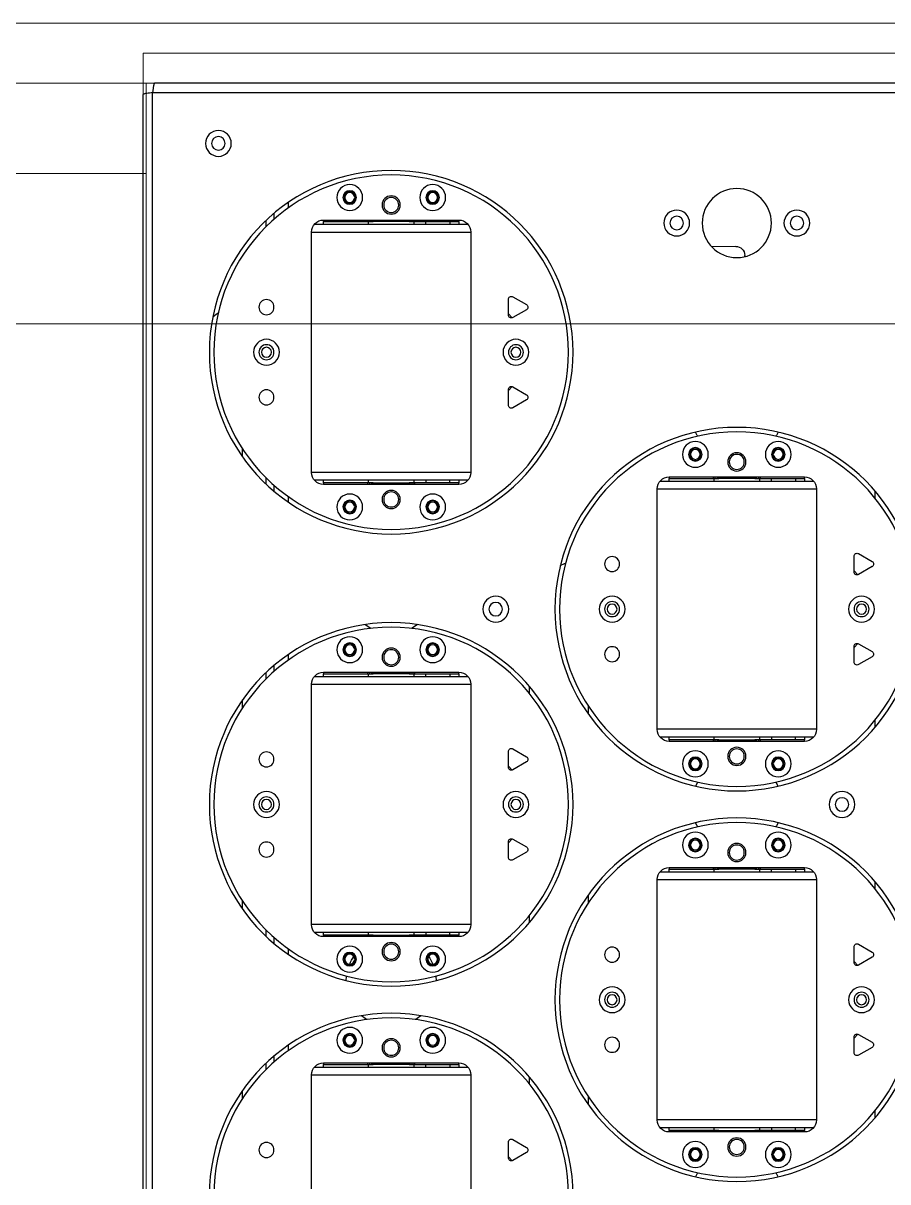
# Model space of a CAD drawing. Header units: millimetres. Extents: x 845401 to 948039, y 511594 to 550263.
# Drawn here: x 911764.2 to 912051.9, y 532206.1 to 532591.8 of the extents above; entities that cross this region are included whole.
import ezdxf

# ---------------------------------------------------------------- set-up
doc = ezdxf.new("R2010")
doc.units = ezdxf.units.MM
doc.layers.add('00', color=7, linetype='Continuous')
doc.layers.add('A-剖-0.10mm.......SECT-L01', color=255, linetype='Continuous', lineweight=18)
doc.layers.add('物流设备', color=7, linetype='Continuous', lineweight=5)

# ---------------------------------------------------------------- blocks, each defined once
blk = doc.blocks.new('1260包胶摆轮')
at = {"color": 7, "linetype": 'Continuous', "lineweight": 25}
for p, q in [((4841951.88, 879143.09), (4841951.88, 877890.51)), ((4841954.98, 879143.7), (4841954.98, 877889.9)), ((4842007.88, 878296.8), (4842007.88, 878216.8)), ((4842060.88, 878216.8), (4842060.88, 878296.8)), ((4842073.38, 878244.05), (4842074.64, 878245.36)), ((4842073.38, 878244.4), (4842073.38, 878239.2)), ((4842079.38, 878242.66), (4842074.88, 878245.26)), ((4842074.88, 878238.33), (4842079.38, 878240.93)), ((4842171.88, 878235.8), (4842126.88, 878235.8)), ((4842126.88, 878235.3), (4842126.88, 878235.8)), ((4842141.63, 878235.3), (4842126.88, 878235.3)), ((4842126.88, 878235.3), (4842126.88, 878234.3)), ((4842141.63, 878235.8), (4842141.63, 878235.3)), ((4842142.22, 878235.3), (4842141.63, 878235.3)), ((4842141.88, 878235.3), (4842141.88, 878234.3)), ((4842142.8, 878235.3), (4842142.22, 878235.3)), ((4842143.38, 878235.3), (4842142.8, 878235.3)), ((4842143.38, 878235.8), (4842143.38, 878235.3)), ((4842143.38, 878235.3), (4842155.38, 878235.3)), ((4842155.38, 878235.3), (4842155.38, 878235.8)), ((4842155.97, 878235.3), (4842155.38, 878235.3)), ((4842156.55, 878235.3), (4842155.97, 878235.3)), ((4842157.13, 878235.3), (4842156.55, 878235.3)), ((4842156.88, 878234.3), (4842156.88, 878235.3)), ((4842157.13, 878235.3), (4842157.13, 878235.8)), ((4842171.88, 878235.3), (4842157.13, 878235.3)), ((4842160.88, 878234.3), (4842160.88, 878235.3)), ((4842168.88, 878235.3), (4842168.88, 878234.3)), ((4842171.88, 878235.8), (4842171.88, 878235.3)), ((4842171.88, 878234.3), (4842171.88, 878235.3)), ((4842122.88, 878231.8), (4842122.88, 878151.8)), ((4842123.76, 878234.3), (4842175.01, 878234.3)), ((4842175.88, 878151.8), (4842175.88, 878231.8)), ((4842195.38, 878231.1), (4842195.38, 878228.75)), ((4841984.88, 878224.69), (4841984.88, 878222.01)), ((4842099.88, 878223.9), (4842099.88, 878226.58)), ((4842080.38, 878219.85), (4842080.38, 878217.5)), ((4841995.39, 878212.52), (4841995.39, 878210.54)), ((4842060.01, 878214.3), (4842008.76, 878214.3)), ((4842011.88, 878214.3), (4842011.88, 878213.3)), ((4842011.88, 878213.3), (4842026.63, 878213.3)), ((4842011.88, 878212.8), (4842011.88, 878213.3)), ((4842011.88, 878212.8), (4842056.88, 878212.8)), ((4842026.63, 878213.3), (4842026.63, 878212.8)), ((4842026.63, 878213.3), (4842027.22, 878213.3)), ((4842026.88, 878214.3), (4842026.88, 878213.3)), ((4842027.22, 878213.3), (4842027.8, 878213.3)), ((4842027.8, 878213.3), (4842028.38, 878213.3)), ((4842040.38, 878213.3), (4842028.38, 878213.3)), ((4842028.38, 878213.3), (4842028.38, 878212.8)), ((4842040.38, 878212.8), (4842040.38, 878213.3)), ((4842040.38, 878213.3), (4842040.97, 878213.3)), ((4842040.97, 878213.3), (4842041.55, 878213.3)), ((4842041.55, 878213.3), (4842042.13, 878213.3)), ((4842041.88, 878213.3), (4842041.88, 878214.3)), ((4842042.13, 878213.3), (4842056.88, 878213.3)), ((4842042.13, 878212.8), (4842042.13, 878213.3)), ((4842045.88, 878214.3), (4842045.88, 878213.3)), ((4842053.88, 878213.3), (4842053.88, 878214.3)), ((4842056.88, 878213.3), (4842056.88, 878214.3)), ((4842056.88, 878213.3), (4842056.88, 878212.8)), ((4842188.38, 878209.4), (4842188.38, 878204.2)), ((4842194.38, 878207.66), (4842189.88, 878210.26)), ((4842189.64, 878203.23), (4842188.38, 878204.54)), ((4842189.88, 878203.33), (4842194.38, 878205.93)), ((4842188.38, 878179.05), (4842189.64, 878180.36)), ((4842188.38, 878179.4), (4842188.38, 878174.2)), ((4842194.38, 878177.66), (4842189.88, 878180.26)), ((4841995.39, 878173.05), (4841995.39, 878171.07)), ((4842189.88, 878173.33), (4842194.38, 878175.93)), ((4842008.76, 878169.3), (4842060.01, 878169.3)), ((4842056.88, 878170.8), (4842011.88, 878170.8)), ((4842011.88, 878170.3), (4842011.88, 878170.8)), ((4842026.63, 878170.3), (4842011.88, 878170.3)), ((4842011.88, 878170.3), (4842011.88, 878169.3)), ((4842026.63, 878170.8), (4842026.63, 878170.3)), ((4842027.22, 878170.3), (4842026.63, 878170.3)), ((4842026.88, 878170.3), (4842026.88, 878169.3)), ((4842027.8, 878170.3), (4842027.22, 878170.3)), ((4842028.38, 878170.3), (4842027.8, 878170.3)), ((4842028.38, 878170.8), (4842028.38, 878170.3)), ((4842028.38, 878170.3), (4842040.38, 878170.3)), ((4842040.38, 878170.3), (4842040.38, 878170.8)), ((4842040.97, 878170.3), (4842040.38, 878170.3)), ((4842041.55, 878170.3), (4842040.97, 878170.3)), ((4842042.13, 878170.3), (4842041.55, 878170.3)), ((4842041.88, 878169.3), (4842041.88, 878170.3)), ((4842042.13, 878170.3), (4842042.13, 878170.8)), ((4842056.88, 878170.3), (4842042.13, 878170.3)), ((4842045.88, 878169.3), (4842045.88, 878170.3)), ((4842053.88, 878170.3), (4842053.88, 878169.3)), ((4842056.88, 878170.8), (4842056.88, 878170.3)), ((4842056.88, 878169.3), (4842056.88, 878170.3)), ((4842007.88, 878166.8), (4842007.88, 878086.8)), ((4842060.88, 878086.8), (4842060.88, 878166.8)), ((4842080.38, 878166.09), (4842080.38, 878163.74)), ((4841984.88, 878161.58), (4841984.88, 878158.9)), ((4842099.88, 878157.01), (4842099.88, 878159.69)), ((4842195.38, 878154.85), (4842195.38, 878152.5)), ((4842175.01, 878149.3), (4842123.76, 878149.3)), ((4842126.88, 878149.3), (4842126.88, 878148.3)), ((4842126.88, 878147.8), (4842126.88, 878148.3)), ((4842126.88, 878148.3), (4842141.63, 878148.3)), ((4842126.88, 878147.8), (4842171.88, 878147.8)), ((4842141.63, 878148.3), (4842141.63, 878147.8)), ((4842141.63, 878148.3), (4842142.22, 878148.3)), ((4842141.88, 878149.3), (4842141.88, 878148.3)), ((4842142.22, 878148.3), (4842142.8, 878148.3)), ((4842142.8, 878148.3), (4842143.38, 878148.3)), ((4842155.38, 878148.3), (4842143.38, 878148.3)), ((4842143.38, 878148.3), (4842143.38, 878147.8)), ((4842155.38, 878147.8), (4842155.38, 878148.3)), ((4842155.38, 878148.3), (4842155.97, 878148.3)), ((4842155.97, 878148.3), (4842156.55, 878148.3)), ((4842156.55, 878148.3), (4842157.13, 878148.3)), ((4842156.88, 878148.3), (4842156.88, 878149.3)), ((4842157.13, 878147.8), (4842157.13, 878148.3)), ((4842157.13, 878148.3), (4842171.88, 878148.3)), ((4842160.88, 878149.3), (4842160.88, 878148.3)), ((4842168.88, 878148.3), (4842168.88, 878149.3)), ((4842171.88, 878148.3), (4842171.88, 878149.3)), ((4842171.88, 878148.3), (4842171.88, 878147.8)), ((4842073.38, 878144.4), (4842073.38, 878139.2)), ((4842079.38, 878142.66), (4842074.88, 878145.26)), ((4842074.64, 878138.23), (4842073.38, 878139.54)), ((4842074.88, 878138.33), (4842079.38, 878140.93)), ((4842073.38, 878114.05), (4842074.64, 878115.36)), ((4842079.38, 878112.66), (4842074.88, 878115.26)), ((4842073.38, 878114.4), (4842073.38, 878109.2)), ((4842074.88, 878108.33), (4842079.38, 878110.93)), ((4842123.76, 878104.3), (4842175.01, 878104.3)), ((4842171.88, 878105.8), (4842126.88, 878105.8)), ((4842126.88, 878105.3), (4842126.88, 878105.8)), ((4842141.63, 878105.3), (4842126.88, 878105.3)), ((4842126.88, 878105.3), (4842126.88, 878104.3)), ((4842141.63, 878105.8), (4842141.63, 878105.3)), ((4842142.22, 878105.3), (4842141.63, 878105.3)), ((4842141.88, 878105.3), (4842141.88, 878104.3)), ((4842142.8, 878105.3), (4842142.22, 878105.3)), ((4842143.38, 878105.3), (4842142.8, 878105.3)), ((4842143.38, 878105.8), (4842143.38, 878105.3)), ((4842143.38, 878105.3), (4842155.38, 878105.3)), ((4842155.38, 878105.3), (4842155.38, 878105.8)), ((4842155.97, 878105.3), (4842155.38, 878105.3)), ((4842156.55, 878105.3), (4842155.97, 878105.3)), ((4842157.13, 878105.3), (4842156.55, 878105.3)), ((4842156.88, 878104.3), (4842156.88, 878105.3)), ((4842157.13, 878105.3), (4842157.13, 878105.8)), ((4842171.88, 878105.3), (4842157.13, 878105.3)), ((4842160.88, 878104.3), (4842160.88, 878105.3)), ((4842168.88, 878105.3), (4842168.88, 878104.3)), ((4842171.88, 878105.8), (4842171.88, 878105.3)), ((4842171.88, 878104.3), (4842171.88, 878105.3)), ((4842122.88, 878101.8), (4842122.88, 878021.8)), ((4842175.88, 878021.8), (4842175.88, 878101.8)), ((4842195.38, 878101.1), (4842195.38, 878098.75)), ((4842099.88, 878093.9), (4842099.88, 878096.58)), ((4841984.88, 878094.69), (4841984.88, 878092.01)), ((4842080.38, 878089.85), (4842080.38, 878087.5)), ((4842060.01, 878084.3), (4842008.76, 878084.3)), ((4842011.88, 878084.3), (4842011.88, 878083.3)), ((4842026.88, 878084.3), (4842026.88, 878083.3)), ((4842041.88, 878083.3), (4842041.88, 878084.3)), ((4842045.88, 878084.3), (4842045.88, 878083.3)), ((4842053.88, 878083.3), (4842053.88, 878084.3)), ((4842056.88, 878083.3), (4842056.88, 878084.3)), ((4841995.39, 878082.52), (4841995.39, 878080.54)), ((4842011.88, 878083.3), (4842026.63, 878083.3)), ((4842011.88, 878082.8), (4842011.88, 878083.3)), ((4842011.88, 878082.8), (4842056.88, 878082.8)), ((4842026.63, 878083.3), (4842026.63, 878082.8)), ((4842026.63, 878083.3), (4842027.22, 878083.3)), ((4842027.22, 878083.3), (4842027.8, 878083.3)), ((4842027.8, 878083.3), (4842028.38, 878083.3)), ((4842040.38, 878083.3), (4842028.38, 878083.3)), ((4842028.38, 878083.3), (4842028.38, 878082.8)), ((4842040.38, 878082.8), (4842040.38, 878083.3)), ((4842040.38, 878083.3), (4842040.97, 878083.3)), ((4842040.97, 878083.3), (4842041.55, 878083.3)), ((4842041.55, 878083.3), (4842042.13, 878083.3)), ((4842042.13, 878082.8), (4842042.13, 878083.3)), ((4842042.13, 878083.3), (4842056.88, 878083.3)), ((4842056.88, 878083.3), (4842056.88, 878082.8)), ((4842194.38, 878077.66), (4842189.88, 878080.26)), ((4842188.38, 878079.4), (4842188.38, 878074.2)), ((4842189.64, 878073.23), (4842188.38, 878074.54)), ((4842189.88, 878073.33), (4842194.38, 878075.93)), ((4842188.38, 878049.05), (4842189.64, 878050.36)), ((4842194.38, 878047.66), (4842189.88, 878050.26)), ((4842188.38, 878049.4), (4842188.38, 878044.2)), ((4842189.88, 878043.33), (4842194.38, 878045.93)), ((4841995.39, 878022.55), (4841995.39, 878020.57)), ((4842195.38, 878024.85), (4842195.38, 878022.5)), ((4842008.76, 878018.8), (4842060.01, 878018.8)), ((4842056.88, 878020.3), (4842011.88, 878020.3)), ((4842011.88, 878019.8), (4842011.88, 878020.3)), ((4842026.63, 878019.8), (4842011.88, 878019.8)), ((4842011.88, 878019.8), (4842011.88, 878018.8)), ((4842026.63, 878020.3), (4842026.63, 878019.8)), ((4842027.22, 878019.8), (4842026.63, 878019.8)), ((4842026.88, 878019.8), (4842026.88, 878018.8)), ((4842027.8, 878019.8), (4842027.22, 878019.8)), ((4842028.38, 878019.8), (4842027.8, 878019.8)), ((4842028.38, 878020.3), (4842028.38, 878019.8)), ((4842028.38, 878019.8), (4842040.38, 878019.8)), ((4842040.38, 878019.8), (4842040.38, 878020.3)), ((4842040.97, 878019.8), (4842040.38, 878019.8)), ((4842041.55, 878019.8), (4842040.97, 878019.8)), ((4842042.13, 878019.8), (4842041.55, 878019.8)), ((4842041.88, 878018.8), (4842041.88, 878019.8)), ((4842042.13, 878019.8), (4842042.13, 878020.3)), ((4842056.88, 878019.8), (4842042.13, 878019.8)), ((4842045.88, 878018.8), (4842045.88, 878019.8)), ((4842053.88, 878019.8), (4842053.88, 878018.8)), ((4842056.88, 878020.3), (4842056.88, 878019.8)), ((4842056.88, 878018.8), (4842056.88, 878019.8)), ((4842175.01, 878019.3), (4842123.76, 878019.3)), ((4842126.88, 878019.3), (4842126.88, 878018.3)), ((4842141.88, 878019.3), (4842141.88, 878018.3)), ((4842156.88, 878018.3), (4842156.88, 878019.3)), ((4842160.88, 878019.3), (4842160.88, 878018.3)), ((4842168.88, 878018.3), (4842168.88, 878019.3)), ((4842171.88, 878018.3), (4842171.88, 878019.3)), ((4842007.88, 878016.3), (4842007.88, 877936.3)), ((4842060.88, 877936.3), (4842060.88, 878016.3)), ((4842126.88, 878018.3), (4842141.63, 878018.3)), ((4842126.88, 878017.8), (4842126.88, 878018.3)), ((4842126.88, 878017.8), (4842171.88, 878017.8)), ((4842141.63, 878018.3), (4842141.63, 878017.8)), ((4842141.63, 878018.3), (4842142.22, 878018.3)), ((4842142.22, 878018.3), (4842142.8, 878018.3)), ((4842142.8, 878018.3), (4842143.38, 878018.3)), ((4842155.38, 878018.3), (4842143.38, 878018.3)), ((4842143.38, 878018.3), (4842143.38, 878017.8)), ((4842155.38, 878017.8), (4842155.38, 878018.3)), ((4842155.38, 878018.3), (4842155.97, 878018.3)), ((4842155.97, 878018.3), (4842156.55, 878018.3)), ((4842156.55, 878018.3), (4842157.13, 878018.3)), ((4842157.13, 878018.3), (4842171.88, 878018.3)), ((4842157.13, 878017.8), (4842157.13, 878018.3)), ((4842171.88, 878018.3), (4842171.88, 878017.8)), ((4841984.88, 878011.08), (4841984.88, 878008.4)), ((4842073.38, 877993.9), (4842073.38, 877988.7)), ((4842079.38, 877992.16), (4842074.88, 877994.76)), ((4842074.64, 877987.73), (4842073.38, 877989.04)), ((4842074.88, 877987.83), (4842079.38, 877990.43)), ((4842073.38, 877963.55), (4842074.64, 877964.86)), ((4842079.38, 877962.16), (4842074.88, 877964.76)), ((4842073.38, 877963.9), (4842073.38, 877958.7)), ((4842074.88, 877957.83), (4842079.38, 877960.43)), ((4842152.07, 877944.48), (4842152.06, 877944.05)), ((4842149.02, 877941.09), (4842141.02, 877941.2)), ((4842060.01, 877933.8), (4842008.76, 877933.8)), ((4842011.88, 877933.8), (4842011.88, 877932.8)), ((4842026.88, 877933.8), (4842026.88, 877932.8)), ((4842041.88, 877932.8), (4842041.88, 877933.8)), ((4842045.88, 877933.8), (4842045.88, 877932.8)), ((4842053.88, 877932.8), (4842053.88, 877933.8)), ((4842056.88, 877932.8), (4842056.88, 877933.8)), ((4841995.39, 877932.02), (4841995.39, 877930.04)), ((4842011.88, 877932.3), (4842011.88, 877932.8)), ((4842011.88, 877932.8), (4842026.63, 877932.8)), ((4842011.88, 877932.3), (4842056.88, 877932.3)), ((4842026.63, 877932.8), (4842026.63, 877932.3)), ((4842026.63, 877932.8), (4842027.22, 877932.8)), ((4842027.22, 877932.8), (4842027.8, 877932.8)), ((4842027.8, 877932.8), (4842028.38, 877932.8)), ((4842040.38, 877932.8), (4842028.38, 877932.8)), ((4842028.38, 877932.8), (4842028.38, 877932.3)), ((4842040.38, 877932.3), (4842040.38, 877932.8)), ((4842040.38, 877932.8), (4842040.97, 877932.8)), ((4842040.97, 877932.8), (4842041.55, 877932.8)), ((4842041.55, 877932.8), (4842042.13, 877932.8)), ((4842042.13, 877932.8), (4842056.88, 877932.8)), ((4842042.13, 877932.3), (4842042.13, 877932.8)), ((4842056.88, 877932.8), (4842056.88, 877932.3)), ((4841954.98, 877889.9), (4843148.78, 877889.9)), ((4843148.18, 877886.8), (4841955.59, 877886.8))]:
    blk.add_line(p, q, dxfattribs=at)
at = {"color": 8, "linetype": 'Continuous', "lineweight": 25}
for p, q in [((4842142.22, 878235.8), (4842142.22, 878235.3)), ((4842142.8, 878235.3), (4842142.8, 878235.8)), ((4842155.97, 878235.8), (4842155.97, 878235.3)), ((4842156.55, 878235.3), (4842156.55, 878235.8)), ((4842175.88, 878231.8), (4842122.88, 878231.8)), ((4842007.88, 878216.8), (4842060.88, 878216.8)), ((4841992.65, 878213), (4841992.65, 878215.09)), ((4842027.22, 878213.3), (4842027.22, 878212.8)), ((4842027.8, 878212.8), (4842027.8, 878213.3)), ((4842040.97, 878213.3), (4842040.97, 878212.8)), ((4842041.55, 878212.8), (4842041.55, 878213.3)), ((4842000.12, 878206.93), (4842000.12, 878208.76)), ((4842000.12, 878174.83), (4842000.12, 878176.66)), ((4841992.65, 878168.5), (4841992.65, 878170.6)), ((4842027.22, 878170.8), (4842027.22, 878170.3)), ((4842027.8, 878170.3), (4842027.8, 878170.8)), ((4842040.97, 878170.8), (4842040.97, 878170.3)), ((4842041.55, 878170.3), (4842041.55, 878170.8)), ((4842060.88, 878166.8), (4842007.88, 878166.8)), ((4842122.88, 878151.8), (4842175.88, 878151.8)), ((4842142.22, 878148.3), (4842142.22, 878147.8)), ((4842142.8, 878147.8), (4842142.8, 878148.3)), ((4842155.97, 878148.3), (4842155.97, 878147.8)), ((4842156.55, 878147.8), (4842156.55, 878148.3)), ((4842142.22, 878105.8), (4842142.22, 878105.3)), ((4842142.8, 878105.3), (4842142.8, 878105.8)), ((4842155.97, 878105.8), (4842155.97, 878105.3)), ((4842156.55, 878105.3), (4842156.55, 878105.8)), ((4842175.88, 878101.8), (4842122.88, 878101.8)), ((4841992.65, 878083), (4841992.65, 878085.09)), ((4842007.88, 878086.8), (4842060.88, 878086.8)), ((4842027.22, 878083.3), (4842027.22, 878082.8)), ((4842027.8, 878082.8), (4842027.8, 878083.3)), ((4842040.97, 878083.3), (4842040.97, 878082.8)), ((4842041.55, 878082.8), (4842041.55, 878083.3)), ((4842000.12, 878076.93), (4842000.12, 878078.76)), ((4842000.12, 878024.33), (4842000.12, 878026.16)), ((4841992.65, 878018), (4841992.65, 878020.1)), ((4842027.22, 878020.3), (4842027.22, 878019.8)), ((4842027.8, 878019.8), (4842027.8, 878020.3)), ((4842040.97, 878020.3), (4842040.97, 878019.8)), ((4842041.55, 878019.8), (4842041.55, 878020.3)), ((4842122.88, 878021.8), (4842175.88, 878021.8)), ((4842060.88, 878016.3), (4842007.88, 878016.3)), ((4842142.22, 878018.3), (4842142.22, 878017.8)), ((4842142.8, 878017.8), (4842142.8, 878018.3)), ((4842155.97, 878018.3), (4842155.97, 878017.8)), ((4842156.55, 878017.8), (4842156.55, 878018.3)), ((4841992.65, 877932.5), (4841992.65, 877934.59)), ((4842007.88, 877936.3), (4842060.88, 877936.3)), ((4842027.22, 877932.8), (4842027.22, 877932.3)), ((4842027.8, 877932.3), (4842027.8, 877932.8)), ((4842040.97, 877932.8), (4842040.97, 877932.3)), ((4842041.55, 877932.3), (4842041.55, 877932.8)), ((4842000.12, 877926.43), (4842000.12, 877928.26))]:
    blk.add_line(p, q, dxfattribs=at)
at = {"color": 7, "linetype": 'Continuous', "lineweight": 25, "flags": 128}
for points in [[(4842135.67, 878250.72), (4842135.7, 878250.66), (4842136.37, 878249.34)], [(4842162.4, 878249.34), (4842163.07, 878250.66), (4842163.1, 878250.72)], [(4842026.2, 878198.37), (4842025.75, 878198.07), (4842024.53, 878197.11)], [(4842044.24, 878197.11), (4842043.01, 878198.07), (4842042.57, 878198.37)], [(4842019.39, 878185.41), (4842019.48, 878184.08), (4842019.51, 878183.89)], [(4842049.26, 878183.89), (4842049.28, 878184.08), (4842049.38, 878185.41)], [(4842136.37, 878134.25), (4842136.21, 878133.96), (4842135.67, 878132.87)], [(4842163.1, 878132.87), (4842162.56, 878133.96), (4842162.4, 878134.25)], [(4842135.67, 878120.72), (4842135.7, 878120.66), (4842136.37, 878119.34)], [(4842162.4, 878119.34), (4842163.07, 878120.66), (4842163.1, 878120.72)], [(4842027.62, 878068.19), (4842025.75, 878067.07), (4842025.58, 878066.94)], [(4842043.19, 878066.94), (4842043.01, 878067.07), (4842041.15, 878068.19)], [(4842090.64, 878047.33), (4842092.08, 878046.61), (4842092.41, 878046.45)], [(4842136.37, 878004.25), (4842136.21, 878003.96), (4842135.67, 878002.87)], [(4842163.1, 878002.87), (4842162.56, 878003.96), (4842162.4, 878004.25)], [(4841976.84, 877963.29), (4841976.18, 877963.72), (4841975.03, 877964.57)]]:
    blk.add_lwpolyline(points, dxfattribs=at)
at = {"color": 7, "linetype": 'Continuous', "lineweight": 25}
for centre, radius in [((4842034.38, 878256.8), 60.5), ((4842034.38, 878256.8), 59), ((4842149.38, 878191.8), 60.5), ((4842149.38, 878191.8), 59), ((4842135.58, 878243.3), 4.3), ((4842163.18, 878243.3), 4.3), ((4841992.88, 878241.8), 2.5), ((4842135.58, 878243.3), 2.25), ((4842135.58, 878243.3), 2.03), ((4842135.58, 878243.3), 1.65), ((4842149.38, 878240.8), 3.03), ((4842149.38, 878240.8), 2.5), ((4842163.18, 878243.3), 2.25), ((4842163.18, 878243.3), 2.03), ((4842163.18, 878243.3), 1.65), ((4842020.58, 878205.3), 4.3), ((4842020.58, 878205.3), 2.25), ((4842034.38, 878207.8), 3.03), ((4842034.38, 878207.8), 2.5), ((4842048.18, 878205.3), 4.3), ((4842048.18, 878205.3), 2.25), ((4842107.88, 878206.8), 2.5), ((4842020.58, 878205.3), 2.03), ((4842020.58, 878205.3), 1.65), ((4842048.18, 878205.3), 2.03), ((4842048.18, 878205.3), 1.65), ((4842107.88, 878191.8), 4.3), ((4842190.88, 878191.8), 4.3), ((4842107.88, 878191.8), 2.5), ((4842107.88, 878191.8), 1.65), ((4842190.88, 878191.8), 2.5), ((4842190.88, 878191.8), 1.65), ((4842034.38, 878126.8), 60.5), ((4842034.38, 878126.8), 59), ((4842020.58, 878178.3), 4.3), ((4842020.58, 878178.3), 2.25), ((4842048.18, 878178.3), 4.3), ((4842048.18, 878178.3), 2.25), ((4842020.58, 878178.3), 2.03), ((4842020.58, 878178.3), 1.65), ((4842034.38, 878175.8), 3.03), ((4842034.38, 878175.8), 2.5), ((4842048.18, 878178.3), 2.03), ((4842048.18, 878178.3), 1.65), ((4842107.88, 878176.8), 2.5), ((4842149.38, 878142.8), 3.03), ((4841992.88, 878141.8), 2.5), ((4842135.58, 878140.3), 4.3), ((4842135.58, 878140.3), 2.25), ((4842135.58, 878140.3), 2.03), ((4842149.38, 878142.8), 2.5), ((4842163.18, 878140.3), 4.3), ((4842163.18, 878140.3), 2.25), ((4842163.18, 878140.3), 2.03), ((4842135.58, 878140.3), 1.65), ((4842163.18, 878140.3), 1.65), ((4841992.88, 878126.8), 4.3), ((4842075.88, 878126.8), 4.3), ((4842184.38, 878126.8), 4.3), ((4841992.88, 878126.8), 2.5), ((4841992.88, 878126.8), 1.65), ((4842075.88, 878126.8), 2.5), ((4842075.88, 878126.8), 1.65), ((4842184.38, 878126.8), 2.25), ((4842149.38, 878061.8), 60.5), ((4842149.38, 878061.8), 59), ((4842135.58, 878113.3), 4.3), ((4842135.58, 878113.3), 2.25), ((4842135.58, 878113.3), 2.03), ((4842163.18, 878113.3), 4.3), ((4842163.18, 878113.3), 2.25), ((4842163.18, 878113.3), 2.03), ((4841992.88, 878111.8), 2.5), ((4842135.58, 878113.3), 1.65), ((4842149.38, 878110.8), 3.02), ((4842149.38, 878110.8), 2.5), ((4842163.18, 878113.3), 1.65), ((4842034.38, 878077.8), 3.03), ((4842034.38, 878077.8), 2.5), ((4842020.58, 878075.3), 4.3), ((4842020.58, 878075.3), 2.25), ((4842020.58, 878075.3), 2.03), ((4842020.58, 878075.3), 1.65), ((4842048.18, 878075.3), 4.3), ((4842048.18, 878075.3), 2.25), ((4842048.18, 878075.3), 2.03), ((4842048.18, 878075.3), 1.65), ((4842107.88, 878076.8), 2.5), ((4842069.17, 878061.8), 4.3), ((4842107.88, 878061.8), 4.3), ((4842190.88, 878061.8), 4.3), ((4842069.17, 878061.8), 2.25), ((4842107.88, 878061.8), 2.5), ((4842107.88, 878061.8), 1.65), ((4842190.88, 878061.8), 2.5), ((4842190.88, 878061.8), 1.65), ((4842107.88, 878046.8), 2.5), ((4842034.38, 877976.3), 60.5), ((4842034.38, 877976.3), 59), ((4842020.58, 878027.8), 4.3), ((4842048.18, 878027.8), 4.3), ((4842020.58, 878027.8), 2.25), ((4842020.58, 878027.8), 2.03), ((4842020.58, 878027.8), 1.65), ((4842034.38, 878025.3), 3.03), ((4842034.38, 878025.3), 2.5), ((4842048.18, 878027.8), 2.25), ((4842048.18, 878027.8), 2.03), ((4842048.18, 878027.8), 1.65), ((4842149.38, 878012.8), 3.03), ((4842149.38, 878012.8), 2.5), ((4842135.58, 878010.3), 4.3), ((4842135.58, 878010.3), 2.25), ((4842135.58, 878010.3), 2.03), ((4842135.58, 878010.3), 1.65), ((4842163.18, 878010.3), 4.3), ((4842163.18, 878010.3), 2.25), ((4842163.18, 878010.3), 2.03), ((4842163.18, 878010.3), 1.65), ((4841992.88, 877991.3), 2.5), ((4841992.88, 877976.3), 4.3), ((4842075.88, 877976.3), 4.3), ((4841992.88, 877976.3), 2.5), ((4841992.88, 877976.3), 1.65), ((4842075.88, 877976.3), 2.5), ((4842075.88, 877976.3), 1.65), ((4841992.88, 877961.3), 2.5), ((4842149.38, 877933.3), 11.5), ((4842129.38, 877933.3), 4.3), ((4842169.38, 877933.3), 4.3), ((4842129.38, 877933.3), 2.25), ((4842169.38, 877933.3), 2.25), ((4842034.38, 877927.3), 3.03), ((4842020.58, 877924.8), 4.3), ((4842020.58, 877924.8), 2.25), ((4842020.58, 877924.8), 2.03), ((4842020.58, 877924.8), 1.65), ((4842034.38, 877927.3), 2.5), ((4842048.18, 877924.8), 4.3), ((4842048.18, 877924.8), 2.25), ((4842048.18, 877924.8), 2.03), ((4842048.18, 877924.8), 1.65), ((4841976.88, 877906.8), 4.3), ((4841976.88, 877906.8), 2.25)]:
    blk.add_circle(centre, radius, dxfattribs=at)
for centre, radius, start, end in [((4842074.38, 878244.4), 1, 60, 180), ((4842078.88, 878241.8), 1, 300, 60), ((4842074.38, 878239.2), 1, 180, 300), ((4842126.88, 878231.8), 4, 90, 180), ((4842171.88, 878231.8), 4, 0, 90), ((4842011.88, 878216.8), 4, 180, 270), ((4842056.88, 878216.8), 4, 270, 0), ((4842189.38, 878209.4), 1, 60, 180), ((4842193.88, 878206.8), 1, 300, 60), ((4842189.38, 878204.2), 1, 180, 300), ((4842034.38, 878185.8), 15, 202.9547, 214.0909), ((4842034.38, 878185.8), 15, 325.9078, 337.0453), ((4842189.38, 878179.4), 1, 60, 180), ((4842193.88, 878176.8), 1, 300, 60), ((4842189.38, 878174.2), 1, 180, 300), ((4842011.88, 878166.8), 4, 90, 180), ((4842056.88, 878166.8), 4, 0, 90), ((4842126.88, 878151.8), 4, 180, 270), ((4842171.88, 878151.8), 4, 270, 0), ((4842074.38, 878144.4), 1, 60, 180), ((4842078.88, 878141.8), 1, 300, 60), ((4842074.38, 878139.2), 1, 180, 300), ((4842074.38, 878114.4), 1, 60, 180), ((4842078.88, 878111.8), 1, 300, 60), ((4842074.38, 878109.2), 1, 180, 300), ((4842126.88, 878101.8), 4, 90, 180), ((4842171.88, 878101.8), 4, 0, 90), ((4842011.88, 878086.8), 4, 180, 270), ((4842056.88, 878086.8), 4, 270, 0), ((4842189.38, 878079.4), 1, 60, 180), ((4842193.88, 878076.8), 1, 300, 60), ((4842189.38, 878074.2), 1, 180, 300), ((4842189.38, 878049.4), 1, 60, 180), ((4842193.88, 878046.8), 1, 300, 60), ((4842189.38, 878044.2), 1, 180, 300), ((4842011.88, 878016.3), 4, 90, 180), ((4842056.88, 878016.3), 4, 0, 90), ((4842126.88, 878021.8), 4, 180, 270), ((4842171.88, 878021.8), 4, 270, 0), ((4842074.38, 877993.9), 1, 60, 180), ((4842078.88, 877991.3), 1, 300, 60), ((4842074.38, 877988.7), 1, 180, 300), ((4842074.38, 877963.9), 1, 60, 180), ((4842078.88, 877961.3), 1, 300, 60), ((4842074.38, 877958.7), 1, 180, 300), ((4842149.06, 877944.09), 3, 269.2217, 359.2217), ((4842011.88, 877936.3), 4, 180, 270), ((4842056.88, 877936.3), 4, 270, 0)]:
    blk.add_arc(centre, radius, start, end, dxfattribs=at)
for points, knots in [([(4841954.98, 877889.9), (4841954.63, 877889.94), (4841953.93, 877890.03), (4841953, 877890.16), (4841952.29, 877890.29), (4841951.93, 877890.41), (4841951.9, 877890.48), (4841951.88, 877890.51)], [0, 0, 0, 0, 0.216378, 0.432755, 0.64912, 0.865484, 1, 1, 1, 1]), ([(4841955.59, 877886.8), (4841955.58, 877886.8), (4841955.56, 877886.8), (4841955.53, 877886.84), (4841955.49, 877886.89), (4841955.46, 877886.97), (4841955.43, 877887.07), (4841955.39, 877887.19), (4841955.36, 877887.33), (4841955.33, 877887.48), (4841955.28, 877887.72), (4841955.24, 877887.98), (4841955.2, 877888.27), (4841955.15, 877888.58), (4841955.11, 877888.91), (4841955.07, 877889.21), (4841955.04, 877889.46), (4841955.01, 877889.68), (4841954.99, 877889.84), (4841954.98, 877889.9)], [0, 0, 0, 0, 0.0531663, 0.1067019, 0.1614018, 0.2165041, 0.2696704, 0.3232059, 0.3779058, 0.4330081, 0.4861713, 0.5943038, 0.6494026, 0.7025657, 0.8106983, 0.865797, 0.8991244, 0.9662129, 1, 1, 1, 1])]:
    blk.add_open_spline(points, degree=3, knots=knots, dxfattribs=at)
blk = doc.blocks.new('小盘摆轮加过渡板')
at = {"layer": 'A-剖-0.10mm.......SECT-L01', "color": 4}
for points in [[(735451.26, 342660.57), (734251.26, 342660.57), (734251.26, 341382.62), (735451.26, 341382.62)], [(735451.26, 342650.57), (734251.26, 342650.57), (734251.26, 341390.57), (735451.26, 341390.57)]]:
    blk.add_lwpolyline(points, close=True, dxfattribs=at)
at = {"layer": 'A-剖-0.10mm.......SECT-L01', "color": 1, "xscale": -1, "rotation": 180}
blk.add_blockref('1260包胶摆轮', (-4107700.62, 1220537.36), dxfattribs=at)
blk = doc.blocks.new('*U100573')
at = {"color": 1}
blk.add_lwpolyline([(0, -630), (2300, -630), (2300, 630), (0, 630)], close=True, dxfattribs=at)
at = {"color": 4}
blk.add_lwpolyline([(0, -600), (2300, -600), (2300, 600), (0, 600)], close=True, dxfattribs=at)
for tag, p in [('设备编号', (485.24, 55.29)), ('设备高度', (489.75, -155.56))]:
    blk.add_attdef(tag, p, '', height=100)
at = {"flags": 1}
blk.add_attdef('设备类型', (12864.65, -37.08), '', height=100, dxfattribs=at)
blk = doc.blocks.new('C线')
blk.add_blockref('小盘摆轮加过渡板', (259422.7, 128758.97, -144.38))
at = {"layer": '物流设备', "color": 0, "xscale": -1}
blk.add_blockref('*U100573', (993674.96, 470779.53, -144.38), dxfattribs=at)
blk = doc.blocks.new('BC线平台')
at = {"layer": 'A-剖-0.10mm.......SECT-L01', "color": 2, "elevation": 0.98}
blk.add_lwpolyline([(776874.46, 364450.44), (808174.13, 364450.46), (808174.13, 364550.46), (776874.46, 364550.44)], close=True, dxfattribs=at)

msp = doc.modelspace()

# ---------------------------------------------------------------- block references
at = {"layer": '00'}
for name, p in [('BC线平台', (120688.34, 168041.31, -0.98)), ('C线', (-81869.83, 61162.22))]:
    msp.add_blockref(name, p, dxfattribs=at)

doc.saveas('drawing.dxf')
